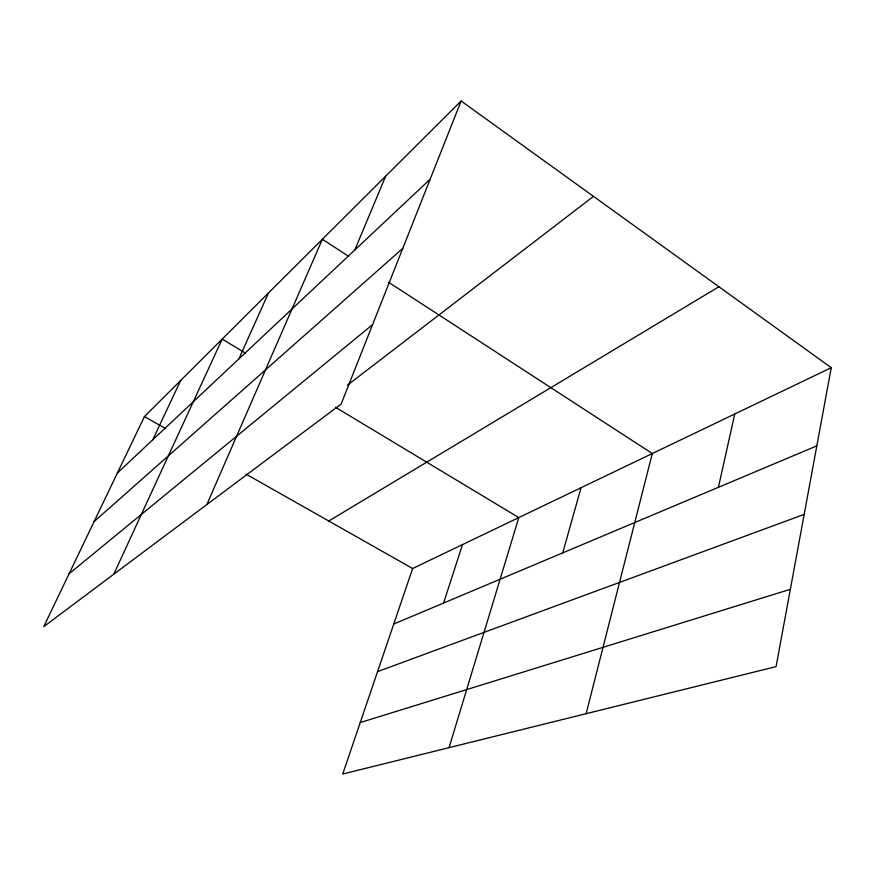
<?xml version="1.0" encoding="UTF-8"?>
<svg xmlns="http://www.w3.org/2000/svg" width="875" height="875" viewBox="0 0 875 875"><rect width="100%" height="100%" fill="white"/><g stroke="black" fill="none" stroke-linecap="round" stroke-linejoin="round"><path stroke-width="1.31" d="M831.25 367.697L776.092 666.619L342.738 774.003L412.639 568.52L831.25 367.697L461.125 100.997L144.43 416.577L43.75 626.631L341.141 404.053L461.125 100.997M718.419 487.309L734.759 413.984M586.141 713.694L652.302 453.545L388.653 282.308M562.745 552.858L581.033 487.736M449.061 747.655L518.809 517.584L335.409 407.236M443.592 603.039L462.47 544.611M354.791 250.009L385.656 176.203M206.828 504.58L322.372 239.269L348.655 256.331M238.864 358.903L268.538 292.906M113.783 574.208L222.173 339.106L245.514 353.15M152.742 439.808L180.709 380.428M117.37 473.036L430.15 179.233M94.095 521.598L402.784 248.369M69.081 573.77L372.586 324.625M347.419 385.197L593.48 196.372M328.759 520.997L718.911 286.748M393.761 624.028L816.823 445.867M377.573 671.606L804.191 514.369M360.238 722.564L790.366 589.291M144.43 416.577L165.681 428.619M245.963 474.097L412.639 568.52"/></g></svg>
